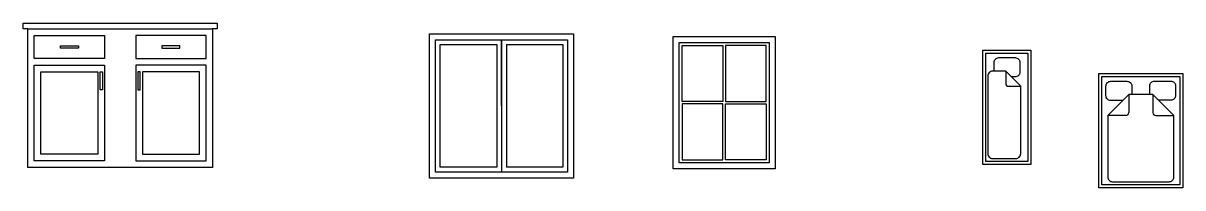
# Model space of a CAD drawing. Header units: millimetres. Extents: x 73641 to 75572, y 95002 to 95276.
import ezdxf

# ---------------------------------------------------------------- set-up
doc = ezdxf.new("R2010")
doc.units = ezdxf.units.MM

msp = doc.modelspace()

# ---------------------------------------------------------------- linework, layer by layer
for p, q in [((73640.8, 95266.1), (73640.8, 95275.6)), ((73640.8, 95275.6), (73963.8, 95275.6)), ((73963.8, 95275.6), (73963.8, 95266.1)), ((73648.3, 95266.1), (73640.8, 95266.1)), ((73963.8, 95266.1), (73956.3, 95266.1)), ((74429.3, 95240.2), (74429.3, 95036.2)), ((74437.3, 95138.2), (74437.3, 95248.2)), ((74437.3, 95248.2), (74437.3, 95028.2)), ((74445.3, 95240.2), (74445.3, 95036.2)), ((75276.8, 95195.9), (75276.8, 95175.9)), ((75281.8, 95170.9), (75301.8, 95170.9)), ((75481.7, 95157.2), (75481.7, 95127.2)), ((75521.7, 95157.2), (75521.7, 95127.2)), ((75476.7, 95122.2), (75446.7, 95122.2)), ((75526.7, 95122.2), (75556.7, 95122.2))]:
    msp.add_line(p, q)
for points in [[(73648.3, 95266.1), (73956.3, 95266.1), (73956.3, 95035.6), (73648.3, 95035.6)], [(73659.3, 95255.1), (73776.3, 95255.1), (73776.3, 95217.1), (73659.3, 95217.1)], [(73945.3, 95255.1), (73828.3, 95255.1), (73828.3, 95217.1), (73945.3, 95217.1)], [(74317.3, 95258.2), (74557.3, 95258.2), (74557.3, 95018.2), (74317.3, 95018.2)], [(74723, 95253.8), (74893, 95253.8), (74893, 95033.8), (74723, 95033.8)], [(73702.8, 95238.1), (73732.8, 95238.1), (73732.8, 95234.1), (73702.8, 95234.1)], [(73901.8, 95238.1), (73871.8, 95238.1), (73871.8, 95234.1), (73901.8, 95234.1)], [(74327.3, 95248.2), (74547.3, 95248.2), (74547.3, 95028.2), (74327.3, 95028.2)], [(74733, 95243.8), (74883, 95243.8), (74883, 95043.8), (74733, 95043.8)], [(74738, 95238.8), (74806, 95238.8), (74806, 95145.8), (74738, 95145.8)], [(74878, 95238.8), (74810, 95238.8), (74810, 95145.8), (74878, 95145.8)], [(75238.8, 95230.9), (75318.8, 95230.9), (75318.8, 95040.9), (75238.8, 95040.9)], [(75243.8, 95225.9), (75313.8, 95225.9), (75313.8, 95045.9), (75243.8, 95045.9)], [(73659.3, 95206.1), (73776.3, 95206.1), (73776.3, 95047.1), (73659.3, 95047.1)], [(73670.3, 95195.1), (73765.3, 95195.1), (73765.3, 95058.1), (73670.3, 95058.1)], [(73768.8, 95165.1), (73768.8, 95195.1), (73772.8, 95195.1), (73772.8, 95165.1)], [(73945.3, 95206.1), (73828.3, 95206.1), (73828.3, 95047.1), (73945.3, 95047.1)], [(73835.8, 95165.1), (73835.8, 95195.1), (73831.8, 95195.1), (73831.8, 95165.1)], [(73934.3, 95195.1), (73839.3, 95195.1), (73839.3, 95058.1), (73934.3, 95058.1)], [(75431.7, 95192.2), (75571.7, 95192.2), (75571.7, 95002.2), (75431.7, 95002.2)], [(75436.7, 95187.2), (75566.7, 95187.2), (75566.7, 95007.2), (75436.7, 95007.2)], [(74738, 95048.8), (74806, 95048.8), (74806, 95141.8), (74738, 95141.8)], [(74878, 95048.8), (74810, 95048.8), (74810, 95141.8), (74878, 95141.8)]]:
    msp.add_lwpolyline(points, close=True)
for points in [[(74429.3, 95036.2), (74335.3, 95036.2), (74335.3, 95240.2), (74429.3, 95240.2)], [(74445.3, 95240.2), (74539.3, 95240.2), (74539.3, 95036.2), (74445.3, 95036.2)]]:
    msp.add_lwpolyline(points)
for points in [[(75257.3, 95195.9), (75257.3, 95210.4, -0.414214), (75265.3, 95218.4), (75292.3, 95218.4, -0.414214), (75300.3, 95210.4), (75300.3, 95194.4, -0.414214), (75292.3, 95186.4), (75286.3, 95186.4)], [(75471.7, 95147.2), (75451.7, 95147.2, -0.414214), (75443.7, 95155.2), (75443.7, 95171.2, -0.414214), (75451.7, 95179.2), (75478.7, 95179.2, -0.414214), (75486.7, 95171.2), (75486.7, 95157.2)], [(75516.7, 95157.2), (75516.7, 95171.6, -0.414214), (75524.7, 95179.6), (75551.7, 95179.6, -0.414214), (75559.7, 95171.6), (75559.7, 95155.6, -0.414214), (75551.7, 95147.6), (75531.2, 95147.6)]]:
    msp.add_lwpolyline(points, format="xyb")
for points in [[(75276.8, 95195.9), (75254.8, 95195.9, 0.414214), (75246.8, 95187.9), (75246.8, 95058.9, 0.414214), (75254.8, 95050.9), (75293.8, 95050.9, 0.414214), (75301.8, 95058.9), (75301.8, 95170.9)], [(75521.7, 95157.2), (75481.7, 95157.2), (75446.7, 95122.2), (75446.7, 95020.2, 0.414214), (75454.7, 95012.2), (75548.7, 95012.2, 0.414214), (75556.7, 95020.2), (75556.7, 95122.2)]]:
    msp.add_lwpolyline(points, format="xyb", close=True)
for centre, start, end in [((75281.8, 95175.9), 180, 270), ((75476.7, 95127.2), 270, 0), ((75526.7, 95127.2), 180, 270)]:
    msp.add_arc(centre, 5, start, end)

doc.saveas('drawing.dxf')
